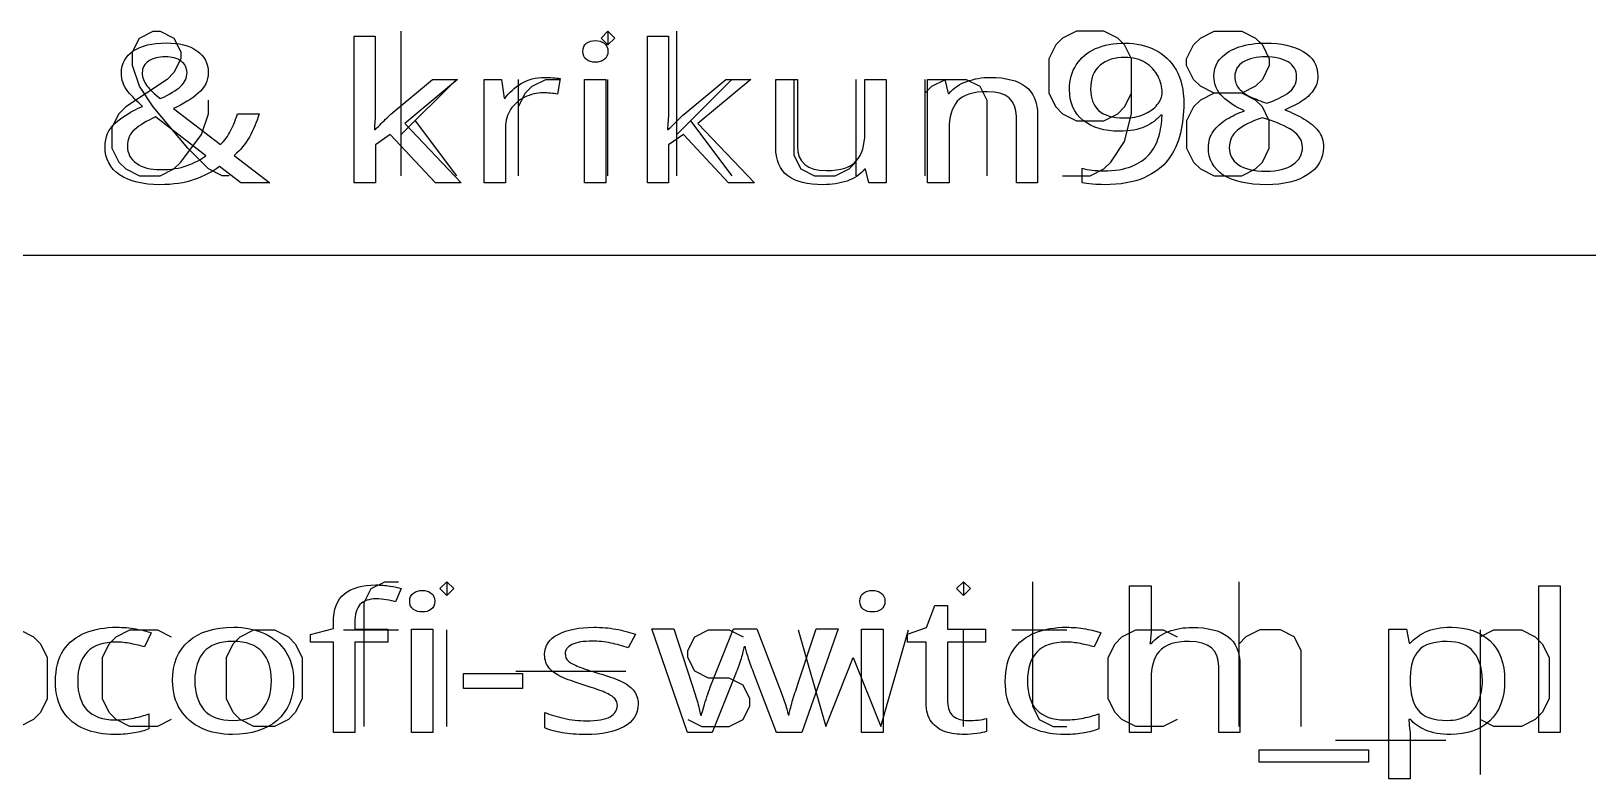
# Model space of a CAD drawing. Header units: millimetres. Extents: x 10 to 287, y 10 to 200.
# Drawn here: x 187.58 to 203.72, y 23.07 to 30.82 of the extents above; entities that cross this region are included whole.
import ezdxf

# ---------------------------------------------------------------- set-up
doc = ezdxf.new("R2010")
doc.units = ezdxf.units.MM
doc.layers.get('0').update_dxf_attribs({"linetype": 'CONTINUOUS'})

msp = doc.modelspace()

# ---------------------------------------------------------------- linework, layer by layer
at = {"color": 7}
for points in [[(189.6281, 29.3217), (189.5567, 29.3217), (189.4139, 29.3931), (189.1996, 29.6074), (188.8424, 30.036), (188.6996, 30.2502), (188.6281, 30.4645), (188.6281, 30.6074), (188.6996, 30.7502), (188.8424, 30.8217), (188.9139, 30.8217), (189.0567, 30.7502), (189.1281, 30.6074), (189.1281, 30.536), (189.0567, 30.3931), (188.9853, 30.3217), (188.5567, 30.036), (188.4853, 29.9645), (188.4139, 29.8217), (188.4139, 29.6074), (188.4853, 29.4645), (188.5567, 29.3931), (188.6996, 29.3217), (188.9139, 29.3217), (189.0567, 29.3931), (189.1281, 29.4645), (189.3424, 29.7502), (189.4139, 29.9645), (189.4139, 30.1074)], [(191.30629, 29.96), (191.73766, 30.322), (191.9975, 30.322), (191.45008, 29.864), (192.03534, 29.25), (191.76793, 29.25), (191.29872, 29.75), (191.14484, 29.644), (191.14484, 29.25), (190.92537, 29.25), (190.92537, 30.77), (191.14479, 30.77)], [(191.14479, 30.77), (191.14479, 29.976)], [(191.4139, 29.3217), (191.4139, 30.8217)], [(193.5567, 30.8217), (193.4853, 30.7502), (193.5567, 30.6788), (193.6281, 30.7502), (193.5567, 30.8217), (193.5567, 30.6788)], [(194.34609, 29.96), (194.77747, 30.322), (195.0373, 30.322), (194.48988, 29.864), (195.07514, 29.25), (194.80774, 29.25), (194.33852, 29.75), (194.18464, 29.644), (194.18464, 29.25), (193.96517, 29.25), (193.96517, 30.77), (194.18459, 30.77)], [(194.18459, 30.77), (194.18459, 29.976)], [(194.271, 29.3217), (194.271, 30.8217)], [(198.271, 29.3217), (198.5567, 29.3217), (198.6996, 29.3931), (198.771, 29.4645), (198.9139, 29.6788), (198.9853, 29.9645), (198.9853, 30.536), (198.9139, 30.6788), (198.8424, 30.7502), (198.6996, 30.8217), (198.4139, 30.8217), (198.271, 30.7502), (198.1996, 30.6788), (198.1281, 30.536), (198.1281, 30.1788), (198.1996, 30.036), (198.271, 29.9645), (198.4139, 29.8931), (198.6996, 29.8931), (198.8424, 29.9645), (198.9139, 30.036), (198.9853, 30.1788)], [(199.8424, 30.1788), (199.6996, 30.2502), (199.6281, 30.3217), (199.5567, 30.4645), (199.5567, 30.536), (199.6281, 30.6788), (199.6996, 30.7502), (199.8424, 30.8217), (200.1281, 30.8217), (200.271, 30.7502), (200.3424, 30.6788), (200.4139, 30.536), (200.4139, 30.4645), (200.3424, 30.3217), (200.271, 30.2502), (200.1281, 30.1788), (199.8424, 30.1788), (199.6996, 30.1074), (199.6281, 30.036), (199.5567, 29.8931), (199.5567, 29.6074), (199.6281, 29.4645), (199.6996, 29.3931), (199.8424, 29.3217), (200.1281, 29.3217), (200.271, 29.3931), (200.3424, 29.4645), (200.4139, 29.6074), (200.4139, 29.8931), (200.3424, 30.036), (200.271, 30.1074), (200.1281, 30.1788)], [(191.9853, 30.3217), (191.4139, 29.7502)], [(192.49442, 29.822), (192.49442, 29.25), (192.27243, 29.25), (192.27243, 30.322), (192.45406, 30.322), (192.47926, 30.126), (192.48936, 30.126)], [(192.6281, 29.3217), (192.6281, 30.3217)], [(192.6281, 30.036), (192.6996, 30.1788), (192.771, 30.2502), (192.9139, 30.3217), (193.0567, 30.3217)], [(193.06198, 30.33), (193.03428, 30.168)], [(193.5567, 29.3217), (193.5567, 30.3217)], [(194.8424, 30.3217), (194.271, 29.7502)], [(195.29706, 29.62), (195.29706, 30.322), (195.52158, 30.322), (195.52158, 29.632)], [(195.4853, 30.3217), (195.4853, 29.536), (195.5567, 29.3931), (195.6996, 29.3217), (195.9139, 29.3217), (196.0567, 29.3931), (196.1281, 29.4645)], [(196.1281, 30.3217), (196.1281, 29.3217)], [(196.44237, 30.322), (196.44237, 29.25), (196.26074, 29.25), (196.22794, 29.392), (196.21784, 29.392)], [(196.22037, 29.764), (196.22037, 30.322), (196.44237, 30.322)], [(196.8424, 30.3217), (196.8424, 29.3217)], [(196.8424, 30.1788), (196.9139, 30.2502), (197.0567, 30.3217), (197.271, 30.3217), (197.4139, 30.2502), (197.4853, 30.1074), (197.4853, 29.3217)], [(197.09319, 29.806), (197.09319, 29.25), (196.87119, 29.25), (196.87119, 30.322), (197.0503, 30.322), (197.0831, 30.176), (197.0957, 30.176)], [(189.38896, 29.528), (188.8643, 29.932)], [(189.05141, 30.018), (189.53828, 29.646)], [(189.71483, 29.964), (189.93934, 29.964)], [(191.5567, 29.8931), (191.9853, 29.3217)], [(194.4139, 29.8931), (194.8424, 29.3217)], [(198.01147, 29.948), (198.01147, 29.25), (197.792, 29.25), (197.792, 29.936)], [(199.30309, 29.95), (199.28799, 29.95)], [(200.37975, 29.912), (200.33935, 29.924)], [(191.13479, 29.802), (191.14489, 29.802)], [(194.17459, 29.802), (194.18469, 29.802)], [(189.68203, 29.534), (190.05034, 29.25), (189.75015, 29.25), (189.53067, 29.418)], [(198.47313, 29.25), (198.47313, 29.4)], [(177.0022, 28.5), (285.0022, 28.5)], [(191.0295, 23.6139), (191.0295, 24.8996), (191.1009, 25.0424), (191.2437, 25.1139), (191.3866, 25.1139)], [(191.41308, 25.044), (191.35488, 24.906)], [(191.8866, 25.1139), (191.8152, 25.0424), (191.8866, 24.971), (191.958, 25.0424), (191.8866, 25.1139), (191.8866, 24.971)], [(197.2437, 25.1139), (197.1723, 25.0424), (197.2437, 24.971), (197.3152, 25.0424), (197.2437, 25.1139), (197.2437, 24.971)], [(197.958, 25.1139), (197.958, 23.8282), (198.0295, 23.6853), (198.1723, 23.6139), (198.3152, 23.6139)], [(199.18867, 24.104), (199.18867, 23.55), (198.96607, 23.55), (198.96607, 25.07), (199.18873, 25.07)], [(199.18873, 25.07), (199.18873, 24.624)], [(200.1009, 23.6139), (200.1009, 25.1139)], [(196.85659, 23.862), (196.85659, 24.486), (196.66435, 24.486), (196.66435, 24.57), (196.85912, 24.64), (196.94762, 24.868), (197.07915, 24.868), (197.07915, 24.622), (197.47122, 24.622), (197.47122, 24.486), (197.07915, 24.486), (197.07915, 23.866)], [(189.0295, 23.6853), (188.8866, 23.6139), (188.6009, 23.6139), (188.458, 23.6853), (188.3866, 23.7567), (188.3152, 23.8996), (188.3152, 24.3282), (188.3866, 24.471), (188.458, 24.5424), (188.6009, 24.6139), (188.8866, 24.6139), (189.0295, 24.5424)], [(188.82032, 24.584), (188.75202, 24.438)], [(191.27395, 24.486), (190.93247, 24.486), (190.93247, 23.55), (190.70988, 23.55), (190.70988, 24.486), (190.47211, 24.486), (190.47211, 24.568), (190.70988, 24.628), (190.70988, 24.69)], [(190.8152, 24.6139), (191.3866, 24.6139)], [(190.93246, 24.692), (190.93246, 24.622), (191.27394, 24.622), (191.27395, 24.486)], [(191.8866, 23.6139), (191.8866, 24.6139)], [(193.84142, 24.57), (193.76552, 24.43)], [(194.87845, 24.154), (194.63562, 23.552), (194.38267, 23.552), (194.01083, 24.624), (194.24102, 24.624), (194.4282, 24.052)], [(194.3866, 23.6853), (194.5295, 23.6139), (194.8152, 23.6139), (194.958, 23.6853), (195.0295, 23.8282), (195.0295, 23.8996), (194.958, 24.0424), (194.8152, 24.1139), (194.6009, 24.1139), (194.458, 24.1853), (194.3866, 24.3282), (194.3866, 24.3996), (194.458, 24.5424), (194.6009, 24.6139), (194.8152, 24.6139), (194.958, 24.5424)], [(194.6179, 24.02), (194.8582, 24.624), (195.10103, 24.624), (195.33375, 24.02)], [(195.52595, 24.052), (195.71566, 24.624), (195.94331, 24.624), (195.56642, 23.552), (195.30596, 23.552)], [(195.5295, 24.6139), (195.8152, 23.6139), (196.1009, 24.3282), (196.3866, 23.6139), (196.6723, 24.6139)], [(197.2437, 23.6139), (197.2437, 24.6139)], [(197.7437, 24.6139), (198.3152, 24.6139)], [(198.66772, 24.584), (198.59942, 24.438)], [(199.458, 23.6853), (199.3152, 23.6139), (199.0295, 23.6139), (198.8866, 23.6853), (198.8152, 23.7567), (198.7437, 23.8996), (198.7437, 24.3282), (198.8152, 24.471), (198.8866, 24.5424), (199.0295, 24.6139), (199.3152, 24.6139), (199.458, 24.5424)], [(200.7437, 23.6139), (200.7437, 24.3996), (200.6723, 24.5424), (200.5295, 24.6139), (200.3152, 24.6139), (200.1723, 24.5424), (200.1009, 24.471)], [(201.87585, 23.51), (201.87585, 23.07), (201.65325, 23.07), (201.65325, 24.622), (201.83538, 24.622), (201.86568, 24.476), (201.87578, 24.476)], [(202.2982, 24.642), (202.29747, 24.642)], [(202.6009, 24.6139), (202.6009, 23.1139)], [(202.6009, 24.5424), (202.7437, 24.6139), (203.0295, 24.6139), (203.1723, 24.5424), (203.2437, 24.471), (203.3152, 24.3282), (203.3152, 23.8996), (203.2437, 23.7567), (203.1723, 23.6853), (203.0295, 23.6139), (202.7437, 23.6139), (202.6009, 23.6853)], [(194.97965, 24.44), (194.96955, 24.44)], [(199.17603, 24.474), (199.19123, 24.474)], [(200.10943, 24.248), (200.10943, 23.55), (199.88937, 23.55), (199.88937, 24.236)], [(192.6009, 24.1853), (193.7437, 24.1853)], [(195.30596, 23.552), (195.07325, 24.156)], [(201.87505, 24.122), (201.87505, 24.088)], [(188.79753, 23.744), (188.79753, 23.588)], [(192.90295, 23.598), (192.90295, 23.758)], [(193.86931, 23.846), (193.86921, 23.846)], [(194.5167, 23.732), (194.5268, 23.732)], [(195.42475, 23.734), (195.43485, 23.734)], [(198.64493, 23.744), (198.64493, 23.588)], [(197.48132, 23.696), (197.48132, 23.562)], [(201.87505, 23.686), (201.85985, 23.686)], [(201.1009, 23.471), (202.2437, 23.471)]]:
    msp.add_lwpolyline(points, dxfattribs=at)
for points in [[(188.9757, 30.7)], [(193.4278, 30.724)], [(200.37778, 30.698)], [(188.96765, 30.556)], [(198.91708, 30.55)], [(200.3747, 30.556)], [(192.90307, 30.342)], [(193.53627, 30.322), (193.53627, 29.25), (193.31428, 29.25), (193.31428, 30.322)], [(197.52203, 30.342)], [(199.52759, 30.068)], [(199.99876, 29.612)], [(191.63314, 25.024)], [(196.30005, 25.024)], [(203.43065, 23.55), (203.20806, 23.55), (203.20806, 25.07), (203.43065, 25.07)], [(187.2437, 23.6139), (187.1009, 23.6853), (187.0295, 23.7567), (186.958, 23.8996), (186.958, 24.3282), (187.0295, 24.471), (187.1009, 24.5424), (187.2437, 24.6139), (187.458, 24.6139), (187.6009, 24.5424), (187.6723, 24.471), (187.7437, 24.3282), (187.7437, 23.8996), (187.6723, 23.7567), (187.6009, 23.6853), (187.458, 23.6139)], [(189.8866, 23.6139), (189.7437, 23.6853), (189.6723, 23.7567), (189.6009, 23.8996), (189.6009, 24.3282), (189.6723, 24.471), (189.7437, 24.5424), (189.8866, 24.6139), (190.1009, 24.6139), (190.2437, 24.5424), (190.3152, 24.471), (190.3866, 24.3282), (190.3866, 23.8996), (190.3152, 23.7567), (190.2437, 23.6853), (190.1009, 23.6139)], [(191.74191, 24.622), (191.74191, 23.55), (191.51931, 23.55), (191.51931, 24.622)], [(196.40882, 24.622), (196.40882, 23.55), (196.18622, 23.55), (196.18622, 24.622)], [(202.25695, 24.494)], [(189.27313, 24.088)], [(190.29748, 24.088)], [(192.05809, 24.008), (192.05809, 24.164), (192.67023, 24.164), (192.67023, 24.008)], [(197.29165, 23.674)], [(188.44847, 23.53)], [(198.29586, 23.53)], [(201.4425, 23.242), (200.30929, 23.242), (200.30929, 23.37), (201.4425, 23.37)]]:
    msp.add_lwpolyline(points, close=True, dxfattribs=at)
for points in [[(188.63514, 30.616), (188.717547, 30.672), (188.831067, 30.7), (188.9757, 30.7)], [(188.97573, 30.7), (189.11027, 30.7), (189.21622, 30.672667), (189.29358, 30.618)], [(193.2967, 30.612), (193.2967, 30.650667), (193.3093, 30.678667), (193.3345, 30.696)], [(193.3345, 30.696), (193.3597, 30.714667), (193.3908, 30.724), (193.4278, 30.724)], [(193.4278, 30.724), (193.461467, 30.724), (193.4909, 30.714667), (193.5161, 30.696)], [(193.5161, 30.696), (193.543033, 30.678667), (193.5565, 30.650667), (193.5565, 30.612)], [(198.61189, 30.64), (198.699343, 30.678667), (198.80109, 30.698), (198.91713, 30.698)], [(198.91713, 30.698), (199.03149, 30.698), (199.13492, 30.674667), (199.22742, 30.628)], [(200.10281, 30.658), (200.183537, 30.684667), (200.275193, 30.698), (200.37778, 30.698)], [(200.37772, 30.698), (200.535807, 30.698), (200.665303, 30.668667), (200.76621, 30.61)], [(188.51153, 30.388), (188.51153, 30.485333), (188.552733, 30.561333), (188.63514, 30.616)], [(188.79367, 30.512), (188.749937, 30.482667), (188.72807, 30.442), (188.72807, 30.39)], [(188.96773, 30.556), (188.897097, 30.556), (188.839077, 30.541333), (188.79367, 30.512)], [(189.13162, 30.51), (189.091287, 30.540667), (189.03663, 30.556), (188.96765, 30.556)], [(189.19222, 30.392), (189.19222, 30.44), (189.17202, 30.479333), (189.13162, 30.51)], [(189.29358, 30.618), (189.372627, 30.564667), (189.41215, 30.489333), (189.41215, 30.392)], [(193.3345, 30.526), (193.3093, 30.544667), (193.2967, 30.573333), (193.2967, 30.612)], [(193.4278, 30.5), (193.3908, 30.5), (193.3597, 30.508667), (193.3345, 30.526)], [(193.5161, 30.526), (193.4909, 30.508667), (193.461467, 30.5), (193.4278, 30.5)], [(193.5565, 30.612), (193.5565, 30.573333), (193.543033, 30.544667), (193.5161, 30.526)], [(198.4126, 30.474), (198.459667, 30.546), (198.526097, 30.601333), (198.61189, 30.64)], [(198.9171, 30.55), (198.812833, 30.55), (198.727063, 30.522667), (198.65979, 30.468)], [(199.13151, 30.494), (199.07431, 30.531333), (199.002833, 30.55), (198.91708, 30.55)], [(199.22742, 30.628), (199.319913, 30.582667), (199.39307, 30.513333), (199.44689, 30.42)], [(199.84049, 30.358), (199.84049, 30.43), (199.864023, 30.491333), (199.91109, 30.542)], [(199.91109, 30.542), (199.958157, 30.592667), (200.022063, 30.631333), (200.10281, 30.658)], [(200.37472, 30.556), (200.28054, 30.556), (200.20402, 30.538), (200.14516, 30.502)], [(200.60931, 30.502), (200.550443, 30.538), (200.47224, 30.556), (200.3747, 30.556)], [(200.76621, 30.61), (200.867117, 30.551333), (200.91757, 30.466667), (200.91757, 30.356)], [(188.57963, 30.196), (188.53423, 30.250667), (188.51153, 30.314667), (188.51153, 30.388)], [(188.72807, 30.39), (188.72807, 30.342), (188.744037, 30.297333), (188.77597, 30.256)], [(189.12662, 30.25), (189.170353, 30.29), (189.19222, 30.337333), (189.19222, 30.392)], [(189.41215, 30.392), (189.41215, 30.308), (189.377673, 30.236667), (189.30872, 30.178)], [(198.342, 30.216), (198.342, 30.316), (198.365533, 30.402), (198.4126, 30.474)], [(198.65979, 30.468), (198.59419, 30.413333), (198.56139, 30.33), (198.56139, 30.218)], [(199.26016, 30.354), (199.23156, 30.41), (199.188677, 30.456667), (199.13151, 30.494)], [(199.30306, 30.184), (199.30306, 30.241333), (199.28876, 30.298), (199.26016, 30.354)], [(199.44689, 30.42), (199.50069, 30.328), (199.52759, 30.210667), (199.52759, 30.068)], [(199.93129, 30.14), (199.870757, 30.197333), (199.84049, 30.27), (199.84049, 30.358)], [(200.14516, 30.502), (200.086293, 30.467333), (200.05686, 30.416667), (200.05686, 30.35)], [(200.05686, 30.35), (200.05686, 30.300667), (200.07116, 30.259333), (200.09976, 30.226)], [(200.60681, 30.18), (200.667343, 30.221333), (200.69761, 30.278), (200.69761, 30.35)], [(200.69761, 30.35), (200.69761, 30.416667), (200.668177, 30.467333), (200.60931, 30.502)], [(200.91757, 30.356), (200.91757, 30.298667), (200.901603, 30.248667), (200.86967, 30.206)], [(188.73099, 30.042), (188.67719, 30.09), (188.626737, 30.141333), (188.57963, 30.196)], [(188.77597, 30.256), (188.807903, 30.216), (188.854153, 30.171333), (188.91472, 30.122)], [(188.91472, 30.122), (189.01394, 30.167333), (189.084573, 30.21), (189.12662, 30.25)], [(192.48936, 30.126), (192.531427, 30.184667), (192.586923, 30.235333), (192.65585, 30.278)], [(192.65585, 30.278), (192.726483, 30.320667), (192.80889, 30.342), (192.90307, 30.342)], [(192.90308, 30.342), (192.92828, 30.342), (192.95518, 30.340667), (192.98378, 30.338)], [(192.98378, 30.338), (193.01238, 30.336667), (193.038447, 30.334), (193.06198, 30.33)], [(197.0957, 30.176), (197.139433, 30.232), (197.199977, 30.273333), (197.27733, 30.3)], [(197.48928, 30.194), (197.3396, 30.194), (197.23617, 30.160667), (197.17899, 30.094)], [(197.27733, 30.3), (197.354697, 30.328), (197.436263, 30.342), (197.52203, 30.342)], [(197.792, 29.936), (197.792, 30.108), (197.691093, 30.194), (197.48928, 30.194)], [(197.52207, 30.342), (197.683523, 30.342), (197.805453, 30.310667), (197.88786, 30.248)], [(197.88786, 30.248), (197.970267, 30.185333), (198.01147, 30.085333), (198.01147, 29.948)], [(198.48326, 29.896), (198.389087, 29.972), (198.342, 30.078667), (198.342, 30.216)], [(198.56139, 30.218), (198.56139, 30.126), (198.589123, 30.053333), (198.64459, 30)], [(200.09976, 30.226), (200.130027, 30.192667), (200.17039, 30.164), (200.22085, 30.14)], [(200.86967, 30.206), (200.839403, 30.163333), (200.7982, 30.125333), (200.74606, 30.092)], [(188.44593, 29.868), (188.516563, 29.930667), (188.611583, 29.988667), (188.73099, 30.042)], [(189.30872, 30.178), (189.241447, 30.119333), (189.155677, 30.066), (189.05141, 30.018)], [(192.69373, 30.136), (192.633197, 30.106667), (192.584427, 30.064667), (192.54742, 30.01)], [(192.88798, 30.182), (192.819027, 30.182), (192.754277, 30.166667), (192.69373, 30.136)], [(192.96108, 30.178), (192.934147, 30.180667), (192.90978, 30.182), (192.88798, 30.182)], [(193.03428, 30.168), (193.012413, 30.172), (192.988013, 30.175333), (192.96108, 30.178)], [(197.17899, 30.094), (197.12179, 30.027333), (197.09319, 29.931333), (197.09319, 29.806)], [(199.11633, 29.96), (199.175197, 29.986667), (199.220607, 30.02), (199.25256, 30.06)], [(199.25256, 30.06), (199.286227, 30.1), (199.30306, 30.141333), (199.30306, 30.184)], [(199.52759, 30.068), (199.52759, 29.965333), (199.515823, 29.864), (199.49229, 29.764)], [(200.15581, 29.996), (200.066677, 30.036), (199.991837, 30.084), (199.93129, 30.14)], [(200.22085, 30.14), (200.271317, 30.117333), (200.326813, 30.095333), (200.38734, 30.074)], [(200.38734, 30.074), (200.474793, 30.103333), (200.54795, 30.138667), (200.60681, 30.18)], [(200.74606, 30.092), (200.693927, 30.06), (200.636747, 30.031333), (200.57452, 30.006)], [(188.3425, 29.622), (188.3425, 29.723333), (188.376977, 29.805333), (188.44593, 29.868)], [(188.8643, 29.932), (188.773487, 29.889333), (188.702013, 29.846), (188.64988, 29.802)], [(189.64423, 29.788), (189.67283, 29.842667), (189.696363, 29.901333), (189.71483, 29.964)], [(189.93934, 29.964), (189.912407, 29.877333), (189.878773, 29.797333), (189.83844, 29.724)], [(191.13979, 29.892), (191.13779, 29.857333), (191.136123, 29.827333), (191.13479, 29.802)], [(191.14479, 29.976), (191.14479, 29.954667), (191.143123, 29.926667), (191.13979, 29.892)], [(191.19029, 29.848), (191.21049, 29.868), (191.230657, 29.888), (191.25079, 29.908)], [(191.25079, 29.908), (191.272657, 29.929333), (191.291157, 29.946667), (191.30629, 29.96)], [(192.54742, 30.01), (192.512087, 29.956667), (192.49442, 29.894), (192.49442, 29.822)], [(194.17959, 29.892), (194.17759, 29.857333), (194.175923, 29.827333), (194.17459, 29.802)], [(194.18459, 29.976), (194.18459, 29.954667), (194.182923, 29.926667), (194.17959, 29.892)], [(194.23009, 29.848), (194.25029, 29.868), (194.270457, 29.888), (194.29059, 29.908)], [(194.29059, 29.908), (194.312457, 29.929333), (194.330957, 29.946667), (194.34609, 29.96)], [(198.85914, 29.784), (198.70442, 29.784), (198.579127, 29.821333), (198.48326, 29.896)], [(198.64459, 30), (198.70179, 29.948), (198.789243, 29.922), (198.90695, 29.922)], [(198.90695, 29.922), (198.987677, 29.922), (199.05747, 29.934667), (199.11633, 29.96)], [(199.28799, 29.95), (199.249323, 29.904667), (199.195507, 29.865333), (199.12654, 29.832)], [(199.26779, 29.728), (199.28799, 29.798667), (199.299757, 29.872667), (199.30309, 29.95)], [(199.83291, 29.782), (199.868243, 29.831333), (199.91449, 29.873333), (199.97165, 29.908)], [(199.97165, 29.908), (200.02885, 29.942667), (200.090237, 29.972), (200.15581, 29.996)], [(200.33935, 29.924), (200.228357, 29.885333), (200.143427, 29.842), (200.08456, 29.794)], [(200.65472, 29.79), (200.585767, 29.836667), (200.49411, 29.877333), (200.37975, 29.912)], [(200.57452, 30.006), (200.64852, 29.976667), (200.71579, 29.944667), (200.77633, 29.91)], [(200.77633, 29.91), (200.836863, 29.875333), (200.884793, 29.834667), (200.92012, 29.788)], [(188.64988, 29.802), (188.599413, 29.758), (188.57418, 29.7), (188.57418, 29.628)], [(189.53828, 29.646), (189.582013, 29.687333), (189.61733, 29.734667), (189.64423, 29.788)], [(189.83844, 29.724), (189.798107, 29.652), (189.74597, 29.588667), (189.68203, 29.534)], [(191.14489, 29.802), (191.154957, 29.812667), (191.17009, 29.828), (191.19029, 29.848)], [(194.18469, 29.802), (194.194757, 29.812667), (194.20989, 29.828), (194.23009, 29.848)], [(196.13207, 29.476), (196.190937, 29.542667), (196.22037, 29.638667), (196.22037, 29.764)], [(199.12654, 29.832), (199.057587, 29.8), (198.968453, 29.784), (198.85914, 29.784)], [(199.16939, 29.544), (199.21479, 29.597333), (199.24759, 29.658667), (199.26779, 29.728)], [(199.49229, 29.764), (199.470423, 29.665333), (199.42922, 29.575333), (199.36868, 29.494)], [(199.78241, 29.614), (199.78241, 29.678), (199.799243, 29.734), (199.83291, 29.782)], [(200.08456, 29.794), (200.02736, 29.746), (199.99876, 29.685333), (199.99876, 29.612)], [(200.75814, 29.618), (200.75814, 29.687333), (200.723667, 29.744667), (200.65472, 29.79)], [(200.92012, 29.788), (200.95712, 29.741333), (200.97562, 29.685333), (200.97562, 29.62)], [(188.49386, 29.332), (188.392953, 29.4), (188.3425, 29.496667), (188.3425, 29.622)], [(188.57418, 29.628), (188.57418, 29.554667), (188.60528, 29.496), (188.66748, 29.452)], [(195.42068, 29.322), (195.338267, 29.384667), (195.29706, 29.484), (195.29706, 29.62)], [(195.52158, 29.632), (195.52158, 29.461333), (195.621647, 29.376), (195.82178, 29.376)], [(198.98523, 29.42), (199.062597, 29.450667), (199.123983, 29.492), (199.16939, 29.544)], [(199.93629, 29.33), (199.833703, 29.398), (199.78241, 29.492667), (199.78241, 29.614)], [(199.99884, 29.612), (199.99884, 29.542667), (200.02994, 29.484667), (200.09214, 29.438)], [(200.65974, 29.438), (200.72534, 29.484667), (200.75814, 29.544667), (200.75814, 29.618)], [(200.97562, 29.62), (200.97562, 29.5), (200.921803, 29.404667), (200.81417, 29.334)], [(188.66748, 29.452), (188.72968, 29.408), (188.81293, 29.386), (188.91723, 29.386)], [(188.91723, 29.386), (189.024863, 29.386), (189.11652, 29.4), (189.1922, 29.428)], [(189.1922, 29.428), (189.26956, 29.456), (189.335147, 29.489333), (189.38896, 29.528)], [(189.53067, 29.418), (189.45163, 29.362), (189.363337, 29.316667), (189.26579, 29.282)], [(195.82178, 29.376), (195.971453, 29.376), (196.074883, 29.409333), (196.13207, 29.476)], [(196.21784, 29.392), (196.174107, 29.336), (196.11356, 29.294667), (196.0362, 29.268)], [(198.47313, 29.4), (198.53873, 29.382667), (198.61273, 29.374), (198.69513, 29.374)], [(198.69513, 29.374), (198.81285, 29.374), (198.90955, 29.389333), (198.98523, 29.42)], [(199.36868, 29.494), (199.309813, 29.414), (199.225723, 29.35), (199.11641, 29.302)], [(200.09214, 29.438), (200.15434, 29.392667), (200.250203, 29.37), (200.37973, 29.37)], [(200.37973, 29.37), (200.502497, 29.37), (200.595833, 29.392667), (200.65974, 29.438)], [(188.9101, 29.23), (188.735193, 29.23), (188.596447, 29.264), (188.49386, 29.332)], [(189.26579, 29.282), (189.16825, 29.247333), (189.049687, 29.23), (188.9101, 29.23)], [(195.78898, 29.23), (195.625853, 29.23), (195.503087, 29.260667), (195.42068, 29.322)], [(196.0362, 29.268), (195.95884, 29.242667), (195.876433, 29.23), (195.78898, 29.23)], [(198.58161, 29.236), (198.53621, 29.238667), (198.50005, 29.243333), (198.47313, 29.25)], [(198.70017, 29.23), (198.66657, 29.23), (198.62705, 29.232), (198.58161, 29.236)], [(199.11641, 29.302), (199.008777, 29.254), (198.87003, 29.23), (198.70017, 29.23)], [(200.38532, 29.23), (200.190233, 29.23), (200.040557, 29.263333), (199.93629, 29.33)], [(200.81417, 29.334), (200.706537, 29.264667), (200.563587, 29.23), (200.38532, 29.23)], [(190.8237, 24.988), (190.901273, 25.049333), (191.010043, 25.08), (191.15001, 25.08)], [(191.15001, 25.08), (191.202277, 25.08), (191.25118, 25.076), (191.29672, 25.068)], [(191.29672, 25.068), (191.342253, 25.061333), (191.38104, 25.053333), (191.41308, 25.044)], [(191.53954, 24.996), (191.564807, 25.014667), (191.596007, 25.024), (191.63314, 25.024)], [(191.63314, 25.024), (191.666873, 25.024), (191.696373, 25.014667), (191.72164, 24.996)], [(196.20645, 24.996), (196.231717, 25.014667), (196.262917, 25.024), (196.30005, 25.024)], [(196.30005, 25.024), (196.333783, 25.024), (196.363283, 25.014667), (196.38855, 24.996)], [(190.70988, 24.69), (190.70988, 24.828667), (190.74782, 24.928), (190.8237, 24.988)], [(190.98556, 24.876), (190.95016, 24.837333), (190.93246, 24.776), (190.93246, 24.692)], [(191.15251, 24.936), (191.07831, 24.936), (191.02266, 24.916), (190.98556, 24.876)], [(191.26128, 24.926), (191.22588, 24.932667), (191.189623, 24.936), (191.15251, 24.936)], [(191.35488, 24.906), (191.32788, 24.912667), (191.29668, 24.919333), (191.26128, 24.926)], [(191.50164, 24.912), (191.50164, 24.950667), (191.514273, 24.978667), (191.53954, 24.996)], [(191.53954, 24.826), (191.514273, 24.844667), (191.50164, 24.873333), (191.50164, 24.912)], [(191.72164, 24.996), (191.74864, 24.978667), (191.76214, 24.950667), (191.76214, 24.912)], [(191.76214, 24.912), (191.76214, 24.873333), (191.74864, 24.844667), (191.72164, 24.826)], [(196.16855, 24.912), (196.16855, 24.950667), (196.181183, 24.978667), (196.20645, 24.996)], [(196.20645, 24.826), (196.181183, 24.844667), (196.16855, 24.873333), (196.16855, 24.912)], [(196.38855, 24.996), (196.41555, 24.978667), (196.42905, 24.950667), (196.42905, 24.912)], [(196.42905, 24.912), (196.42905, 24.873333), (196.41555, 24.844667), (196.38855, 24.826)], [(191.63314, 24.8), (191.596007, 24.8), (191.564807, 24.808667), (191.53954, 24.826)], [(191.72164, 24.826), (191.696373, 24.808667), (191.666873, 24.8), (191.63314, 24.8)], [(196.30005, 24.8), (196.262917, 24.8), (196.231717, 24.808667), (196.20645, 24.826)], [(196.38855, 24.826), (196.363283, 24.808667), (196.333783, 24.8), (196.30005, 24.8)], [(187.9097, 24.402), (187.965367, 24.484667), (188.041253, 24.545333), (188.13736, 24.584)], [(188.13736, 24.584), (188.23348, 24.622667), (188.342247, 24.642), (188.46366, 24.642)], [(188.46366, 24.642), (188.531113, 24.642), (188.59688, 24.636), (188.66096, 24.624)], [(188.66096, 24.624), (188.726693, 24.613333), (188.779813, 24.6), (188.82032, 24.584)], [(189.20984, 24.498), (189.322827, 24.594), (189.477127, 24.642), (189.67274, 24.642)], [(189.67274, 24.642), (189.794153, 24.642), (189.902077, 24.62), (189.99651, 24.576)], [(189.99651, 24.576), (190.090943, 24.533333), (190.1643, 24.470667), (190.21658, 24.388)], [(192.90045, 24.358), (192.90045, 24.448667), (192.946823, 24.518667), (193.03957, 24.568)], [(193.03957, 24.568), (193.134003, 24.617333), (193.257103, 24.642), (193.40887, 24.642)], [(193.40887, 24.642), (193.491503, 24.642), (193.568233, 24.635333), (193.63906, 24.622)], [(193.63906, 24.622), (193.711573, 24.608667), (193.779027, 24.591333), (193.84142, 24.57)], [(197.75711, 24.402), (197.812777, 24.484667), (197.88866, 24.545333), (197.98476, 24.584)], [(197.98476, 24.584), (198.08088, 24.622667), (198.18965, 24.642), (198.31107, 24.642)], [(198.31107, 24.642), (198.378523, 24.642), (198.44429, 24.636), (198.50837, 24.624)], [(198.50837, 24.624), (198.574103, 24.613333), (198.62722, 24.6), (198.66772, 24.584)], [(199.18873, 24.624), (199.18873, 24.570667), (199.184497, 24.520667), (199.17603, 24.474)], [(199.19123, 24.474), (199.235097, 24.528667), (199.294117, 24.57), (199.36829, 24.598)], [(199.36829, 24.598), (199.444177, 24.626), (199.525963, 24.64), (199.61365, 24.64)], [(199.61365, 24.64), (199.777223, 24.64), (199.900327, 24.608667), (199.98296, 24.546)], [(199.98296, 24.546), (200.067273, 24.484667), (200.10943, 24.385333), (200.10943, 24.248)], [(201.87578, 24.476), (201.916247, 24.522667), (201.969367, 24.562), (202.03514, 24.594)], [(202.03514, 24.594), (202.10094, 24.626), (202.188627, 24.642), (202.2982, 24.642)], [(202.29747, 24.642), (202.464417, 24.642), (202.59848, 24.596), (202.69966, 24.504)], [(187.8288, 24.08), (187.8288, 24.212), (187.855767, 24.319333), (187.9097, 24.402)], [(188.4586, 24.488), (188.19216, 24.488), (188.05894, 24.352667), (188.05894, 24.082)], [(188.61037, 24.472), (188.556437, 24.482667), (188.505847, 24.488), (188.4586, 24.488)], [(188.75202, 24.438), (188.711553, 24.45), (188.664337, 24.461333), (188.61037, 24.472)], [(189.04289, 24.088), (189.04289, 24.265333), (189.09854, 24.402), (189.20984, 24.498)], [(189.36673, 24.386), (189.30433, 24.314), (189.27313, 24.214667), (189.27313, 24.088)], [(189.66774, 24.494), (189.52946, 24.494), (189.429123, 24.458), (189.36673, 24.386)], [(189.97128, 24.386), (189.907213, 24.458), (189.806033, 24.494), (189.66774, 24.494)], [(190.06738, 24.088), (190.06738, 24.214667), (190.035347, 24.314), (189.97128, 24.386)], [(190.21658, 24.388), (190.270513, 24.306667), (190.29748, 24.206667), (190.29748, 24.088)], [(193.18374, 24.462), (193.13654, 24.439333), (193.11294, 24.408), (193.11294, 24.368)], [(193.39369, 24.498), (193.302623, 24.498), (193.23264, 24.486), (193.18374, 24.462)], [(193.58593, 24.478), (193.52353, 24.491333), (193.45945, 24.498), (193.39369, 24.498)], [(193.76552, 24.43), (193.708187, 24.448667), (193.648323, 24.464667), (193.58593, 24.478)], [(194.96955, 24.44), (194.962817, 24.409333), (194.95185, 24.368), (194.93665, 24.316)], [(195.01505, 24.316), (194.998183, 24.368), (194.986383, 24.409333), (194.97965, 24.44)], [(197.67611, 24.08), (197.67611, 24.212), (197.70311, 24.319333), (197.75711, 24.402)], [(198.306, 24.488), (198.03956, 24.488), (197.90634, 24.352667), (197.90634, 24.082)], [(198.45777, 24.472), (198.40377, 24.482667), (198.35318, 24.488), (198.306, 24.488)], [(198.59942, 24.438), (198.558953, 24.45), (198.511737, 24.461333), (198.45777, 24.472)], [(199.27217, 24.392), (199.216503, 24.325333), (199.18867, 24.229333), (199.18867, 24.104)], [(199.58583, 24.494), (199.434057, 24.494), (199.329503, 24.46), (199.27217, 24.392)], [(199.88937, 24.236), (199.88937, 24.408), (199.78819, 24.494), (199.58583, 24.494)], [(201.96355, 24.402), (201.906217, 24.340667), (201.876717, 24.247333), (201.87505, 24.122)], [(202.25697, 24.494), (202.11869, 24.494), (202.020883, 24.463333), (201.96355, 24.402)], [(202.53267, 24.384), (202.47367, 24.457333), (202.381763, 24.494), (202.25695, 24.494)], [(202.62377, 24.09), (202.62377, 24.212667), (202.593403, 24.310667), (202.53267, 24.384)], [(202.69966, 24.504), (202.802527, 24.412), (202.85396, 24.273333), (202.85396, 24.088)], [(192.95105, 24.214), (192.917317, 24.251333), (192.90045, 24.299333), (192.90045, 24.358)], [(193.09523, 24.118), (193.03283, 24.144667), (192.98477, 24.176667), (192.95105, 24.214)], [(193.11294, 24.368), (193.11294, 24.337333), (193.123907, 24.312), (193.14584, 24.292)], [(193.14584, 24.292), (193.167773, 24.272), (193.204027, 24.252), (193.2546, 24.232)], [(193.2546, 24.232), (193.306867, 24.212), (193.376007, 24.189333), (193.46202, 24.164)], [(194.93665, 24.316), (194.92145, 24.264), (194.90205, 24.21), (194.87845, 24.154)], [(195.07325, 24.156), (195.051317, 24.210667), (195.031917, 24.264), (195.01505, 24.316)], [(187.9072, 23.768), (187.854933, 23.849333), (187.8288, 23.953333), (187.8288, 24.08)], [(188.05894, 24.082), (188.05894, 23.952667), (188.090973, 23.853333), (188.15504, 23.784)], [(189.12389, 23.784), (189.06989, 23.868), (189.04289, 23.969333), (189.04289, 24.088)], [(189.27313, 24.088), (189.27313, 23.961333), (189.30433, 23.860667), (189.36673, 23.786)], [(189.97128, 23.786), (190.035347, 23.860667), (190.06738, 23.961333), (190.06738, 24.088)], [(190.29757, 24.088), (190.29757, 23.910667), (190.240237, 23.773333), (190.12557, 23.676)], [(193.32035, 24.038), (193.232663, 24.064667), (193.157623, 24.091333), (193.09523, 24.118)], [(193.46202, 24.164), (193.548027, 24.138667), (193.621383, 24.112667), (193.68209, 24.086)], [(193.68209, 24.086), (193.742823, 24.059333), (193.789197, 24.026667), (193.82121, 23.988)], [(194.4282, 24.052), (194.446733, 23.994667), (194.464433, 23.936667), (194.4813, 23.878)], [(195.46775, 23.872), (195.486283, 23.930667), (195.505683, 23.990667), (195.52595, 24.052)], [(197.75451, 23.768), (197.702243, 23.849333), (197.67611, 23.953333), (197.67611, 24.08)], [(197.90634, 24.082), (197.90634, 23.952667), (197.938373, 23.853333), (198.00244, 23.784)], [(201.87505, 24.088), (201.87505, 23.956), (201.902017, 23.854), (201.95595, 23.782)], [(202.58327, 23.876), (202.61027, 23.938667), (202.62377, 24.01), (202.62377, 24.09)], [(202.85396, 24.088), (202.85396, 23.905333), (202.802527, 23.766667), (202.69966, 23.672)], [(193.52524, 23.966), (193.47804, 23.987333), (193.409743, 24.011333), (193.32035, 24.038)], [(193.62642, 23.902), (193.607887, 23.923333), (193.57416, 23.944667), (193.52524, 23.966)], [(193.65422, 23.83), (193.65422, 23.856667), (193.644953, 23.880667), (193.62642, 23.902)], [(193.82121, 23.988), (193.853277, 23.950667), (193.86931, 23.903333), (193.86931, 23.846)], [(194.5496, 23.816), (194.559733, 23.849333), (194.5707, 23.884), (194.5825, 23.92)], [(194.5825, 23.92), (194.5943, 23.957333), (194.6061, 23.990667), (194.6179, 24.02)], [(195.33375, 24.02), (195.350617, 23.973333), (195.368317, 23.923333), (195.38685, 23.87)], [(188.12727, 23.588), (188.034523, 23.626667), (187.961167, 23.686667), (187.9072, 23.768)], [(188.15504, 23.784), (188.220773, 23.716), (188.31774, 23.682), (188.44594, 23.682)], [(188.64071, 23.7), (188.698043, 23.712), (188.750317, 23.726667), (188.79753, 23.744)], [(189.34395, 23.594), (189.251203, 23.638), (189.17785, 23.701333), (189.12389, 23.784)], [(189.36673, 23.786), (189.430797, 23.712667), (189.531977, 23.676), (189.67027, 23.676)], [(189.67027, 23.676), (189.806863, 23.676), (189.9072, 23.712667), (189.97128, 23.786)], [(192.90295, 23.758), (192.956883, 23.736667), (193.021807, 23.716667), (193.09772, 23.698)], [(193.57832, 23.714), (193.62892, 23.743333), (193.65422, 23.782), (193.65422, 23.83)], [(193.86921, 23.846), (193.86921, 23.742), (193.820307, 23.663333), (193.7225, 23.61)], [(194.4813, 23.878), (194.498167, 23.819333), (194.509967, 23.770667), (194.5167, 23.732)], [(194.5268, 23.732), (194.532133, 23.754667), (194.539733, 23.782667), (194.5496, 23.816)], [(195.38685, 23.87), (195.405383, 23.816667), (195.418017, 23.771333), (195.42475, 23.734)], [(195.43485, 23.734), (195.440183, 23.767333), (195.45115, 23.813333), (195.46775, 23.872)], [(196.91219, 23.66), (196.875123, 23.708), (196.85659, 23.775333), (196.85659, 23.862)], [(197.07915, 23.866), (197.07915, 23.800667), (197.09855, 23.752), (197.13735, 23.72)], [(197.97457, 23.588), (197.881823, 23.626667), (197.80847, 23.686667), (197.75451, 23.768)], [(198.00244, 23.784), (198.068173, 23.716), (198.165137, 23.682), (198.29333, 23.682)], [(198.4881, 23.7), (198.545433, 23.712), (198.59771, 23.726667), (198.64493, 23.744)], [(201.95595, 23.782), (202.011617, 23.711333), (202.11364, 23.676), (202.26202, 23.676)], [(202.26202, 23.676), (202.342967, 23.676), (202.41042, 23.693333), (202.46438, 23.728)], [(202.46438, 23.728), (202.518313, 23.764), (202.557943, 23.813333), (202.58327, 23.876)], [(188.44852, 23.53), (188.3271, 23.53), (188.220017, 23.549333), (188.12727, 23.588)], [(188.44594, 23.682), (188.518447, 23.682), (188.58337, 23.688), (188.64071, 23.7)], [(188.79753, 23.588), (188.751997, 23.569333), (188.70141, 23.555333), (188.64577, 23.546)], [(189.6652, 23.53), (189.545473, 23.53), (189.43839, 23.551333), (189.34395, 23.594)], [(190.12557, 23.676), (190.012583, 23.578667), (189.859127, 23.53), (189.6652, 23.53)], [(193.08254, 23.548), (193.015087, 23.56), (192.955223, 23.576667), (192.90295, 23.598)], [(193.09772, 23.698), (193.175287, 23.680667), (193.2537, 23.672), (193.33296, 23.672)], [(193.7225, 23.61), (193.624693, 23.556667), (193.49316, 23.53), (193.3279, 23.53)], [(193.33296, 23.672), (193.44594, 23.672), (193.527727, 23.686), (193.57832, 23.714)], [(197.05637, 23.558), (196.99737, 23.578), (196.94931, 23.612), (196.91219, 23.66)], [(197.13735, 23.72), (197.177817, 23.689333), (197.22925, 23.674), (197.29165, 23.674)], [(197.29161, 23.674), (197.325343, 23.674), (197.359913, 23.676), (197.39532, 23.68)], [(197.39532, 23.68), (197.43072, 23.684), (197.459387, 23.689333), (197.48132, 23.696)], [(198.29582, 23.53), (198.174407, 23.53), (198.067323, 23.549333), (197.97457, 23.588)], [(198.29333, 23.682), (198.365843, 23.682), (198.430767, 23.688), (198.4881, 23.7)], [(198.64493, 23.588), (198.599397, 23.569333), (198.548807, 23.555333), (198.49316, 23.546)], [(201.85985, 23.686), (201.86185, 23.663333), (201.864517, 23.634667), (201.86785, 23.6)], [(201.86785, 23.6), (201.873183, 23.565333), (201.87585, 23.535333), (201.87585, 23.51)], [(202.03441, 23.576), (201.966957, 23.606667), (201.913837, 23.643333), (201.87505, 23.686)], [(202.29494, 23.53), (202.190387, 23.53), (202.103543, 23.545333), (202.03441, 23.576)], [(202.69966, 23.672), (202.59848, 23.577333), (202.463573, 23.53), (202.29494, 23.53)], [(188.64577, 23.546), (188.59177, 23.535333), (188.526003, 23.53), (188.44847, 23.53)], [(193.3279, 23.53), (193.233467, 23.53), (193.15168, 23.536), (193.08254, 23.548)], [(197.25367, 23.53), (197.182843, 23.53), (197.117077, 23.539333), (197.05637, 23.558)], [(197.38014, 23.54), (197.336273, 23.533333), (197.294117, 23.53), (197.25367, 23.53)], [(197.48132, 23.562), (197.45772, 23.552667), (197.423993, 23.545333), (197.38014, 23.54)], [(198.49316, 23.546), (198.439227, 23.535333), (198.37346, 23.53), (198.29586, 23.53)]]:
    msp.add_open_spline(points, degree=3, dxfattribs=at)

doc.saveas('drawing.dxf')
